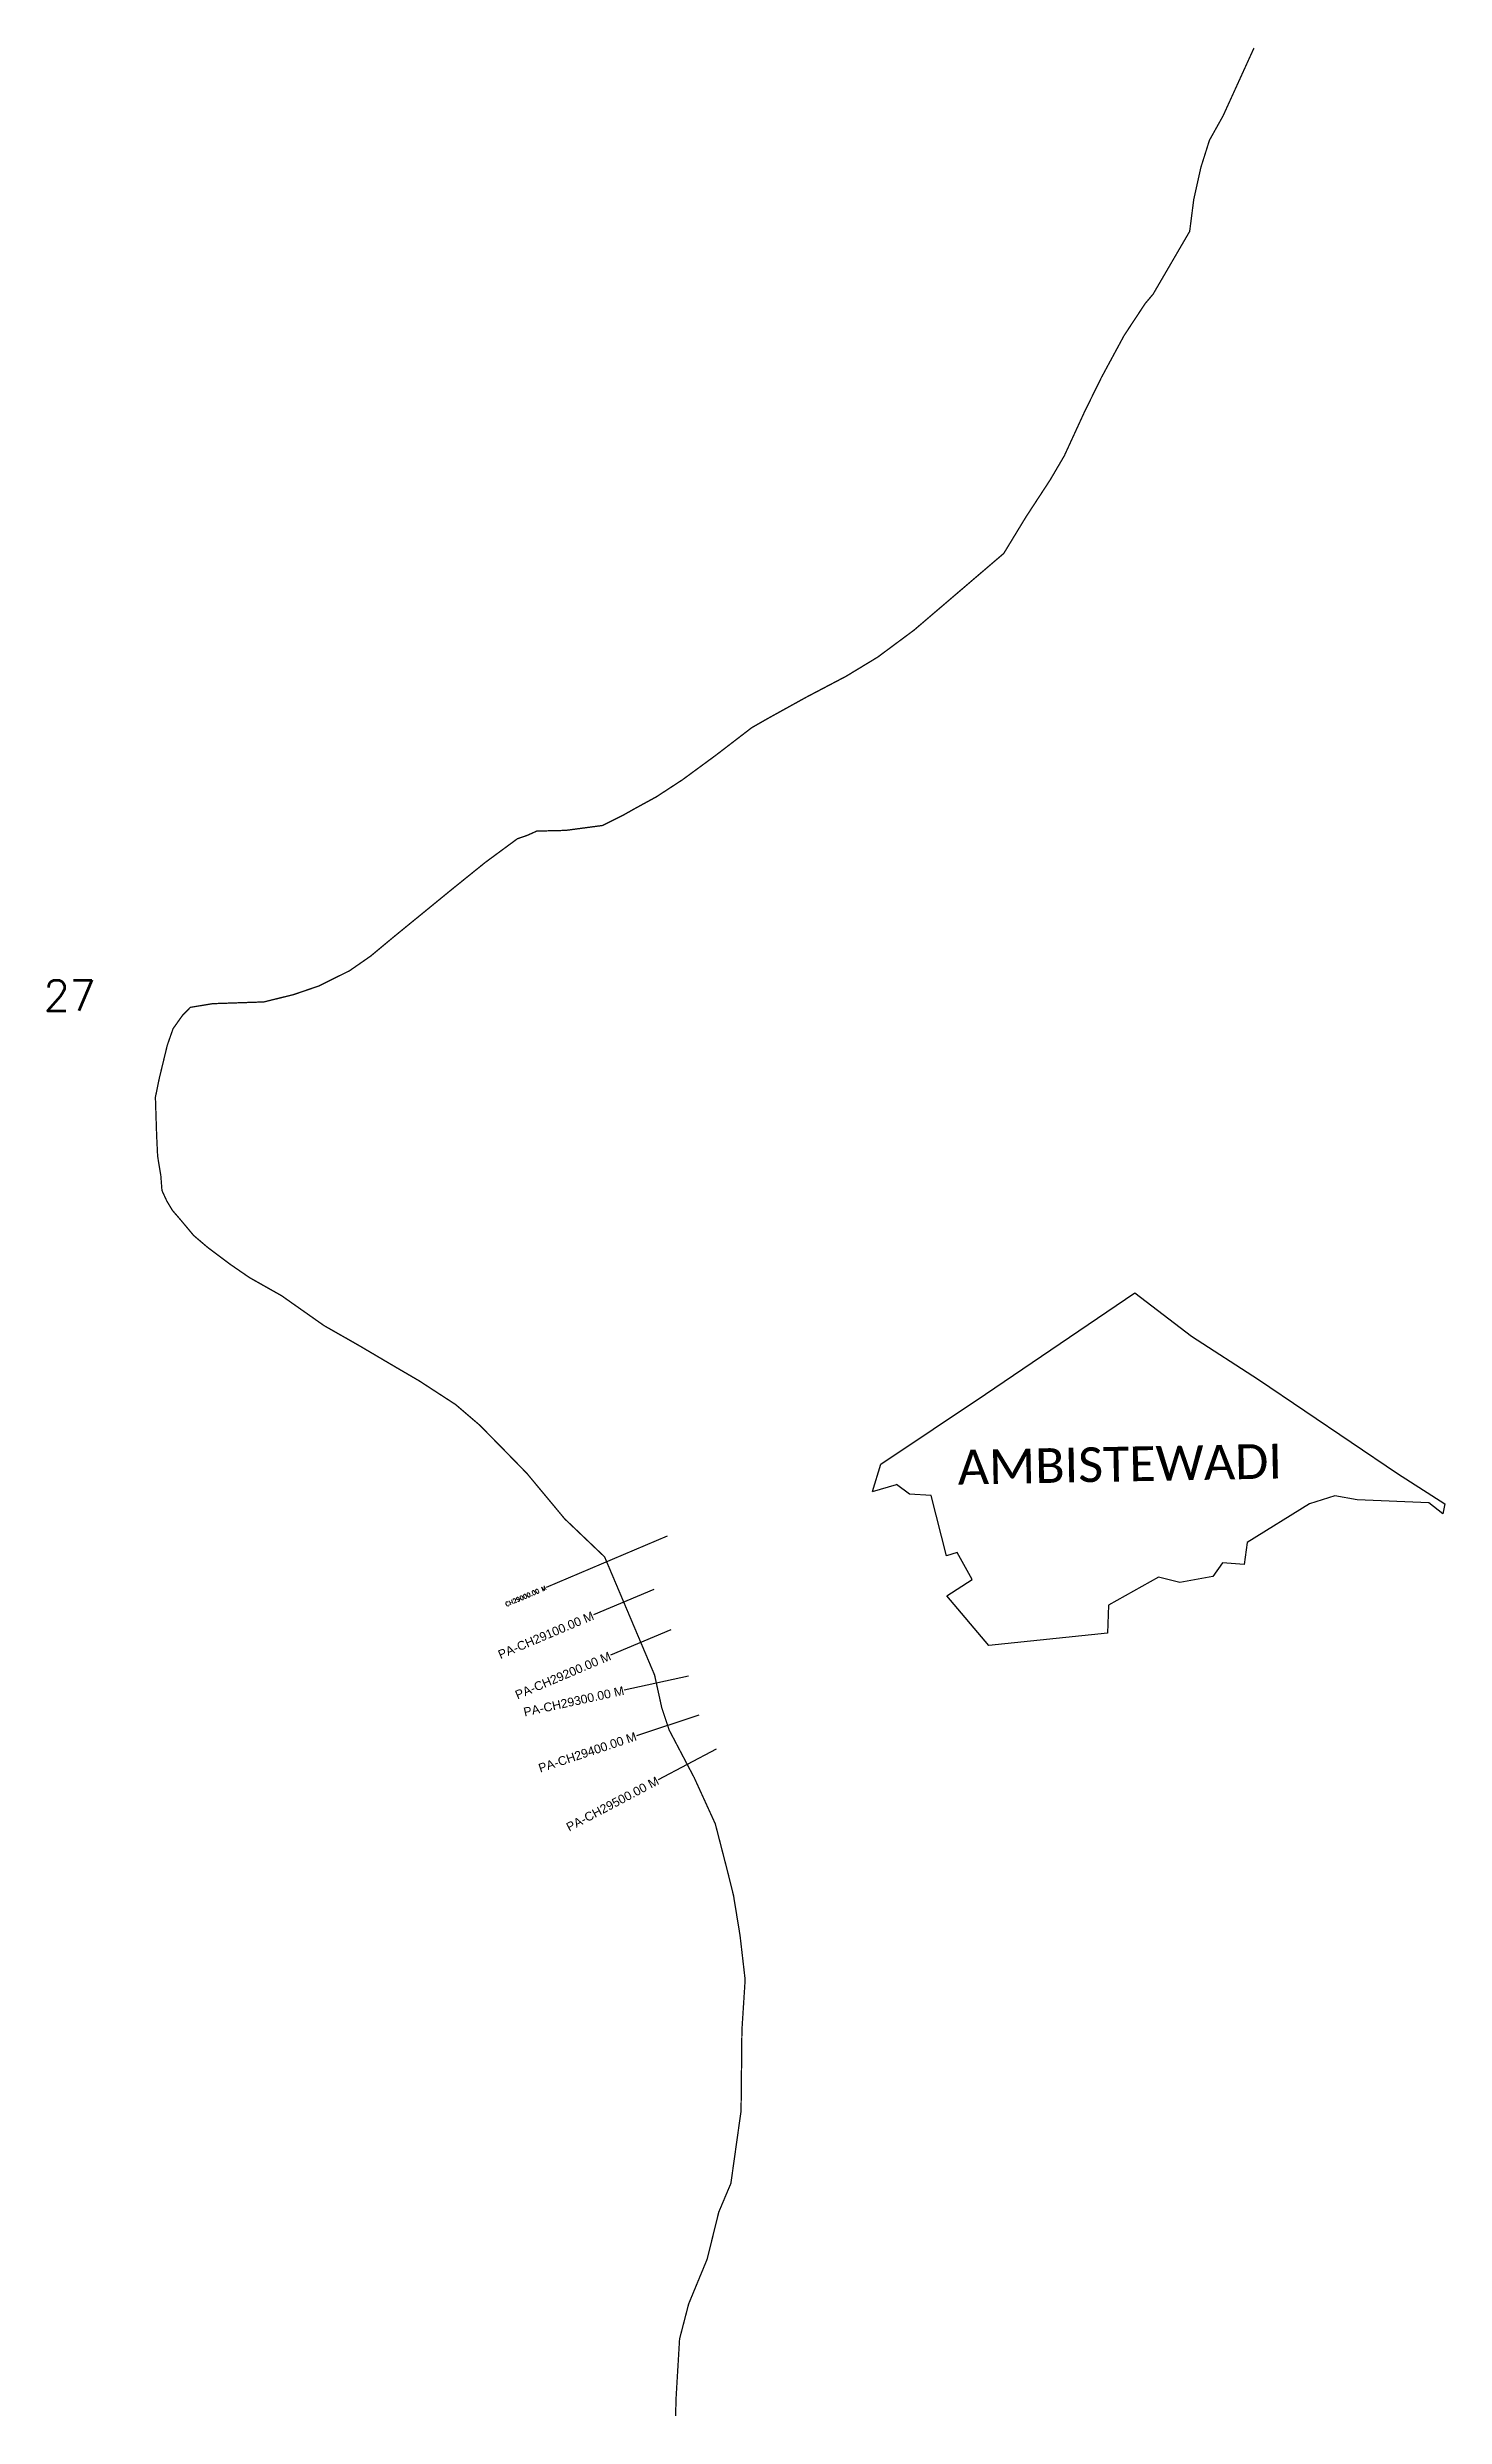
# Model space of a CAD drawing. Header units: metres. Extents: x 255252 to 258447, y 2202732 to 2208145.
import ezdxf
from ezdxf.enums import TextEntityAlignment as Align

# ---------------------------------------------------------------- set-up
doc = ezdxf.new("R2010")
doc.units = ezdxf.units.M
for name, color, linetype in [('CS', 134, 'Continuous'), ('CSMark', 6, 'Continuous'), ('NATURALLY PROTECTED', 3, 'Continuous'), ('village', 3, 'Continuous'), ('VILLAGE NAME', 250, 'Continuous')]:
    doc.layers.add(name, color=color, linetype=linetype)
doc.styles.add('DynamicDimensions', font='arial.ttf')
doc.styles.get("Standard").update_dxf_attribs({"font": 'simplex.shx'})

msp = doc.modelspace()

# ---------------------------------------------------------------- linework, layer by layer
at = {"color": 6, "flags": 128}
msp.add_lwpolyline([(257138.8, 2204845.4), (257193.8, 2204861.5)], dxfattribs=at)
at = {"layer": 'CS'}
for p, q in [((256669.1, 2204743.1), (256392.9, 2204626.1)), ((256639.1, 2204621.7), (256500.9, 2204563.3)), ((256639.1, 2204621.7), (256500.9, 2204563.3)), ((256678, 2204529.6), (256539.9, 2204471.2)), ((256678, 2204529.6), (256539.9, 2204471.2)), ((256678, 2204529.6), (256539.9, 2204471.2)), ((256717.8, 2204423.3), (256571.3, 2204391.2)), ((256717.8, 2204423.3), (256571.3, 2204391.2)), ((256717.8, 2204423.3), (256571.3, 2204391.2)), ((256741.5, 2204334.5), (256599.2, 2204287)), ((256741.5, 2204334.5), (256599.2, 2204287)), ((256741.5, 2204334.5), (256599.2, 2204287)), ((256781.6, 2204256.5), (256648.9, 2204186.6)), ((256781.6, 2204256.5), (256648.9, 2204186.6)), ((256781.6, 2204256.5), (256648.9, 2204186.6))]:
    msp.add_line(p, q, dxfattribs=at)
at = {"layer": 'NATURALLY PROTECTED', "const_width": 3, "flags": 128}
msp.add_lwpolyline([(258010.8, 2208143.1), (257940.2, 2207988.2), (257909, 2207932.4), (257889.4, 2207870.3), (257873.1, 2207797), (257863.8, 2207724.2), (257780.2, 2207580.8), (257762.2, 2207559.5), (257713.9, 2207486.3), (257662.1, 2207390.5), (257623.3, 2207311.7), (257577.2, 2207211.5), (257545, 2207156.6), (257489.7, 2207072.1), (257438.7, 2206988.4), (257367.4, 2206927.5), (257233.6, 2206813.2), (257150.6, 2206751.6), (257078.3, 2206707.8), (256986.9, 2206659.8), (256900.1, 2206611.8), (256862.9, 2206590.6), (256781.1, 2206527.8), (256704, 2206471.2), (256644.2, 2206432.2), (256597.1, 2206406.5), (256567.6, 2206389.9), (256521.4, 2206366.9), (256437.3, 2206355.7), (256371.1, 2206354.1), (256349, 2206344.2), (256326.8, 2206336.6), (256253.1, 2206282.3), (256175.1, 2206219.4), (256116, 2206171.1), (256044, 2206112.3), (255990.9, 2206068.2), (255943, 2206035), (255873, 2206000.3), (255815.3, 2205980.6), (255747.4, 2205963.8), (255629.6, 2205959.8), (255579.1, 2205951.4), (255561, 2205932.8), (255539.6, 2205902.7), (255526.4, 2205864.9), (255508.1, 2205789.4), (255499.2, 2205746), (255502, 2205659.8), (255504.3, 2205611.3), (255511.6, 2205567), (255514.2, 2205533), (255525.5, 2205508.5), (255538.5, 2205487.1), (255555, 2205468.1), (255586.5, 2205430.4), (255617.8, 2205403.7), (255670.1, 2205364.4), (255714.5, 2205333.9), (255787.7, 2205292.6), (255884.9, 2205224.2), (255963.2, 2205179.7), (256051, 2205128), (256101.5, 2205098.6), (256185.5, 2205044), (256240.9, 2204996.6), (256297, 2204939.5), (256348.6, 2204886.6), (256434.9, 2204782.9), (256526.2, 2204695.9), (256640.5, 2204425.9), (256656.8, 2204351.5), (256673.9, 2204300.1), (256731.3, 2204191), (256779.3, 2204085.9), (256808.8, 2203971.4), (256821, 2203921.8), (256835.8, 2203831.2), (256847.5, 2203729.9), (256840.1, 2203614.3), (256838.2, 2203430.3), (256814.9, 2203264.6), (256787.2, 2203199), (256760.7, 2203091.6), (256718.4, 2202989.3), (256697.6, 2202909.2), (256689.8, 2202777.5), (256688.4, 2202733.2)], dxfattribs=at)
at = {"layer": 'village', "color": 6}
for points in [[(257138.8, 2204845.4, 0), (257157.4, 2204908.1, 0), (257397.1, 2205067.9, 0), (257738.4, 2205299, 0), (257867.9, 2205200.2, 0), (258020.8, 2205101.5, 0), (258339.3, 2204886.5, 0), (258446.8, 2204817.3, 0), (258442.7, 2204794.3, 0), (258410.8, 2204819.6, 0), (258247.1, 2204825.9, 0), (258196, 2204835.4, 0), (258137.4, 2204817, 0), (257994.9, 2204729.1, 0), (257988.3, 2204678.6, 0), (257939.2, 2204682.2, 0), (257916.6, 2204651, 0), (257841.3, 2204637.6, 0), (257792.3, 2204649.4, 0), (257677.9, 2204586, 0), (257676.3, 2204521.6, 0), (257404.6, 2204493.7, 0), (257308.3, 2204607.3, 0), (257366.4, 2204643.9, 0)], [(257366.4, 2204643.9, 0), (257332, 2204705.9, 0), (257307.8, 2204698.4, 0), (257273.1, 2204835.9, 0), (257223.3, 2204839.3, 0), (257193.8, 2204861.5, 0)]]:
    msp.add_polyline3d(points, dxfattribs=at)

# ---------------------------------------------------------------- texts
at = {"insert": (255243.2, 2206013.8), "char_height": 70, "attachment_point": 1}
msp.add_mtext_dynamic_manual_height_columns('27', width=95.172, gutter_width=1, heights=[0], dxfattribs=at)
at = {"layer": 'CSMark'}
msp.add_text('CH29000.00 M', height=10, rotation=22.9423, dxfattribs=at).set_placement((256391.9, 2204625.7), align=Align.MIDDLE_RIGHT)
at = {"layer": 'CSMark', "style": 'DynamicDimensions'}
for s, rotation, p in [('PA-CH29100.00 M', 22.9423, (256500, 2204562.9)), ('PA-CH29100.00 M', 22.9423, (256500, 2204562.9)), ('PA-CH29200.00 M', 22.9423, (256539, 2204470.8)), ('PA-CH29200.00 M', 22.9423, (256539, 2204470.8)), ('PA-CH29200.00 M', 22.9423, (256539, 2204470.8)), ('PA-CH29300.00 M', 12.3227, (256570.3, 2204391)), ('PA-CH29300.00 M', 12.3227, (256570.3, 2204391)), ('PA-CH29300.00 M', 12.3227, (256570.3, 2204391)), ('PA-CH29400.00 M', 18.4471, (256598.2, 2204286.7)), ('PA-CH29400.00 M', 18.4471, (256598.2, 2204286.7)), ('PA-CH29400.00 M', 18.4471, (256598.2, 2204286.7)), ('PA-CH29500.00 M', 27.7786, (256648, 2204186.2))]:
    msp.add_text(s, height=20, rotation=rotation, dxfattribs=at).set_placement(p, align=Align.MIDDLE_RIGHT)
at = {"layer": 'VILLAGE NAME', "insert": (257332.6, 2204940.3), "char_height": 79.296, "attachment_point": 1, "rotation": 1.1028}
msp.add_mtext_dynamic_manual_height_columns('{\\fCalibri|b0|i0|c0|p34;AMBISTEWADI}', width=530.058, gutter_width=396.5, heights=[0], dxfattribs=at)
msp.add_mtext_dynamic_manual_height_columns('{\\fCalibri|b0|i0|c0|p34;AMBISTEWADI}', width=530.058, gutter_width=396.5, heights=[0], dxfattribs=at)

doc.saveas('drawing.dxf')
